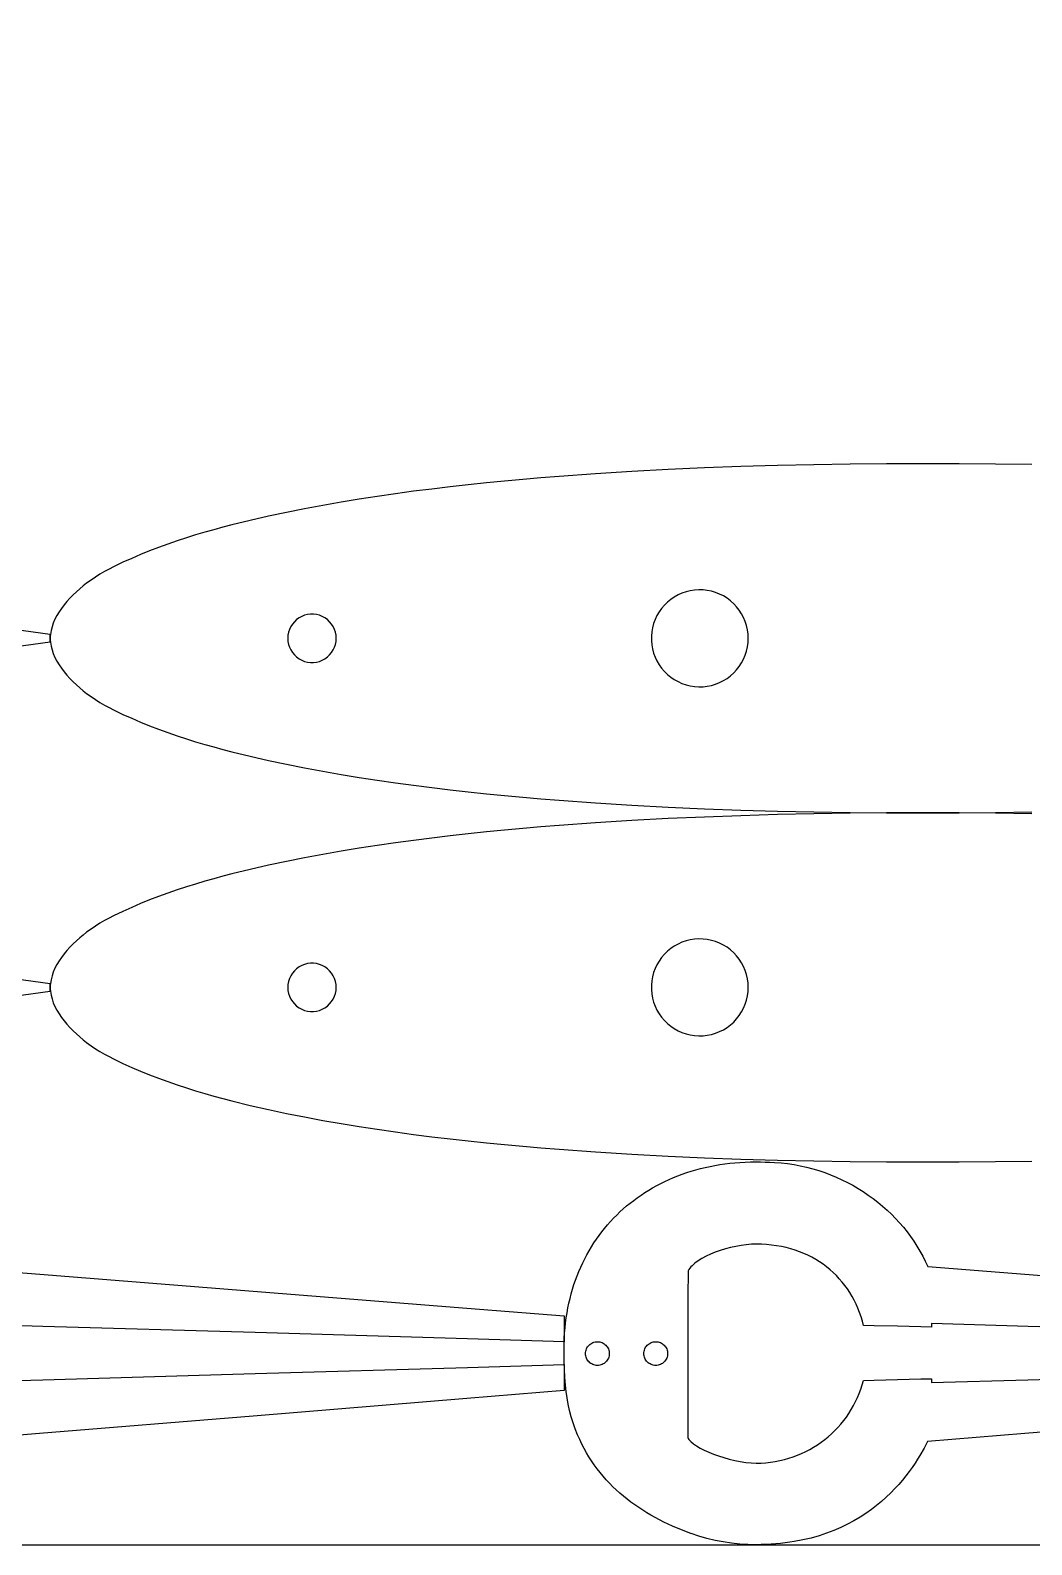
# Model space of a CAD drawing. Extents: x 0 to 1250, y 0 to 2500.
# Drawn here: x 735.2 to 838.5, y 0 to 156.2 of the extents above; entities that cross this region are included whole.
import ezdxf

# ---------------------------------------------------------------- set-up
doc = ezdxf.new("R2010")
doc.units = 0
doc.layers.get('0').update_dxf_attribs({"linetype": 'CONTINUOUS', "lineweight": 25})

msp = doc.modelspace()

# ---------------------------------------------------------------- linework, layer by layer
for points in [[(0, 0), (1250, 0), (1250, 2500), (0, 2500)], [(809.24, 93.5169), (809.22, 93.9588), (809.162, 94.3972), (809.065, 94.8288), (808.93, 95.2501), (808.759, 95.6578), (808.552, 96.0488), (808.311, 96.4199), (808.038, 96.7683), (807.736, 97.0913), (807.407, 97.3863), (807.052, 97.6511), (806.676, 97.8834), (806.28, 98.0816), (805.869, 98.2441), (805.445, 98.3696), (805.011, 98.4571), (804.572, 98.5059), (804.129, 98.5157), (803.688, 98.4863), (803.251, 98.4181), (802.822, 98.3115), (802.404, 98.1674), (802, 97.9869), (801.613, 97.7714), (801.248, 97.5226), (800.905, 97.2425), (800.589, 96.9332), (800.302, 96.5971), (800.045, 96.237), (799.821, 95.8556), (799.631, 95.4558), (799.478, 95.0409), (799.362, 94.6141), (799.284, 94.1787), (799.245, 93.7381), (799.245, 93.2957), (799.284, 92.8551), (799.362, 92.4197), (799.478, 91.9929), (799.631, 91.578), (799.821, 91.1782), (800.045, 90.7968), (800.302, 90.4367), (800.589, 90.1006), (800.905, 89.7913), (801.248, 89.5112), (801.613, 89.2624), (802, 89.0469), (802.404, 88.8664), (802.822, 88.7223), (803.251, 88.6157), (803.688, 88.5475), (804.129, 88.5181), (804.572, 88.5279), (805.011, 88.5767), (805.445, 88.6642), (805.869, 88.7897), (806.28, 88.9522), (806.676, 89.1504), (807.052, 89.3827), (807.407, 89.6475), (807.736, 89.9425), (808.038, 90.2655), (808.311, 90.6139), (808.552, 90.985), (808.759, 91.376), (808.93, 91.7837), (809.065, 92.205), (809.162, 92.6366), (809.22, 93.075)], [(766.74, 93.5169), (766.72, 93.8302), (766.662, 94.1386), (766.564, 94.4372), (766.431, 94.7213), (766.263, 94.9864), (766.062, 95.2283), (765.834, 95.4432), (765.58, 95.6277), (765.304, 95.779), (765.013, 95.8945), (764.708, 95.9726), (764.397, 96.012), (764.083, 96.012), (763.772, 95.9726), (763.467, 95.8945), (763.176, 95.779), (762.9, 95.6277), (762.646, 95.4432), (762.418, 95.2283), (762.217, 94.9864), (762.049, 94.7213), (761.916, 94.4372), (761.818, 94.1386), (761.76, 93.8302), (761.74, 93.5169), (761.76, 93.2036), (761.818, 92.8952), (761.916, 92.5966), (762.049, 92.3125), (762.217, 92.0474), (762.418, 91.8055), (762.646, 91.5906), (762.9, 91.4061), (763.176, 91.2548), (763.467, 91.1393), (763.772, 91.0612), (764.083, 91.0218), (764.397, 91.0218), (764.708, 91.0612), (765.013, 91.1393), (765.304, 91.2548), (765.58, 91.4061), (765.834, 91.5906), (766.062, 91.8055), (766.263, 92.0474), (766.431, 92.3125), (766.564, 92.5966), (766.662, 92.8952), (766.72, 93.2036)], [(809.24, 57.5025), (809.22, 57.9444), (809.162, 58.3828), (809.065, 58.8144), (808.93, 59.2357), (808.759, 59.6434), (808.552, 60.0344), (808.311, 60.4055), (808.038, 60.7539), (807.736, 61.0769), (807.407, 61.3719), (807.052, 61.6367), (806.676, 61.869), (806.28, 62.0672), (805.869, 62.2297), (805.445, 62.3552), (805.011, 62.4427), (804.572, 62.4915), (804.129, 62.5013), (803.688, 62.4719), (803.251, 62.4037), (802.822, 62.2971), (802.404, 62.153), (802, 61.9725), (801.613, 61.757), (801.248, 61.5082), (800.905, 61.2281), (800.589, 60.9188), (800.302, 60.5827), (800.045, 60.2226), (799.821, 59.8412), (799.631, 59.4414), (799.478, 59.0265), (799.362, 58.5997), (799.284, 58.1643), (799.245, 57.7237), (799.245, 57.2813), (799.284, 56.8407), (799.362, 56.4053), (799.478, 55.9785), (799.631, 55.5636), (799.821, 55.1638), (800.045, 54.7824), (800.302, 54.4223), (800.589, 54.0862), (800.905, 53.7769), (801.248, 53.4968), (801.613, 53.248), (802, 53.0325), (802.404, 52.852), (802.822, 52.7079), (803.251, 52.6013), (803.688, 52.5331), (804.129, 52.5037), (804.572, 52.5135), (805.011, 52.5623), (805.445, 52.6498), (805.869, 52.7753), (806.28, 52.9378), (806.676, 53.136), (807.052, 53.3683), (807.407, 53.6331), (807.736, 53.9281), (808.038, 54.2511), (808.311, 54.5995), (808.552, 54.9706), (808.759, 55.3616), (808.93, 55.7693), (809.065, 56.1906), (809.162, 56.6222), (809.22, 57.0606)], [(766.74, 57.5025), (766.72, 57.8158), (766.662, 58.1242), (766.564, 58.4228), (766.431, 58.7069), (766.263, 58.972), (766.062, 59.2139), (765.834, 59.4288), (765.58, 59.6133), (765.304, 59.7646), (765.013, 59.8801), (764.708, 59.9582), (764.397, 59.9976), (764.083, 59.9976), (763.772, 59.9582), (763.467, 59.8801), (763.176, 59.7646), (762.9, 59.6133), (762.646, 59.4288), (762.418, 59.2139), (762.217, 58.972), (762.049, 58.7069), (761.916, 58.4228), (761.818, 58.1242), (761.76, 57.8158), (761.74, 57.5025), (761.76, 57.1892), (761.818, 56.8808), (761.916, 56.5822), (762.049, 56.2981), (762.217, 56.033), (762.418, 55.7911), (762.646, 55.5762), (762.9, 55.3917), (763.176, 55.2404), (763.467, 55.1249), (763.772, 55.0468), (764.083, 55.0074), (764.397, 55.0074), (764.708, 55.0468), (765.013, 55.1249), (765.304, 55.2404), (765.58, 55.3917), (765.834, 55.5762), (766.062, 55.7911), (766.263, 56.033), (766.431, 56.2981), (766.564, 56.5822), (766.662, 56.8808), (766.72, 57.1892)], [(792.455, 19.7227), (792.462, 19.848), (792.48, 19.9696), (792.51, 20.087), (792.552, 20.1995), (792.603, 20.3066), (792.664, 20.4076), (792.735, 20.5019), (792.814, 20.5889), (792.901, 20.668), (792.995, 20.7385), (793.096, 20.7999), (793.203, 20.8514), (793.316, 20.8926), (793.433, 20.9228), (793.555, 20.9414), (793.68, 20.9477), (793.806, 20.9414), (793.927, 20.9228), (794.044, 20.8926), (794.157, 20.8514), (794.264, 20.7999), (794.365, 20.7385), (794.46, 20.668), (794.547, 20.5889), (794.625, 20.5019), (794.696, 20.4076), (794.757, 20.3066), (794.809, 20.1995), (794.85, 20.087), (794.88, 19.9696), (794.899, 19.848), (794.905, 19.7227), (794.899, 19.5974), (794.88, 19.4758), (794.85, 19.3584), (794.809, 19.2459), (794.757, 19.1388), (794.696, 19.0378), (794.625, 18.9435), (794.547, 18.8565), (794.46, 18.7774), (794.365, 18.7069), (794.264, 18.6455), (794.157, 18.594), (794.044, 18.5528), (793.927, 18.5226), (793.806, 18.504), (793.68, 18.4977), (793.555, 18.504), (793.433, 18.5226), (793.316, 18.5528), (793.203, 18.594), (793.096, 18.6455), (792.995, 18.7069), (792.901, 18.7774), (792.814, 18.8565), (792.735, 18.9435), (792.664, 19.0378), (792.603, 19.1388), (792.552, 19.2459), (792.51, 19.3584), (792.48, 19.4758), (792.462, 19.5974)], [(798.47, 19.7227), (798.476, 19.848), (798.495, 19.9696), (798.525, 20.087), (798.566, 20.1995), (798.618, 20.3066), (798.679, 20.4076), (798.75, 20.5019), (798.829, 20.5889), (798.916, 20.668), (799.01, 20.7385), (799.111, 20.7999), (799.218, 20.8514), (799.331, 20.8926), (799.448, 20.9228), (799.57, 20.9414), (799.695, 20.9477), (799.82, 20.9414), (799.942, 20.9228), (800.059, 20.8926), (800.172, 20.8514), (800.279, 20.7999), (800.38, 20.7385), (800.474, 20.668), (800.561, 20.5889), (800.64, 20.5019), (800.711, 20.4076), (800.772, 20.3066), (800.824, 20.1995), (800.865, 20.087), (800.895, 19.9696), (800.914, 19.848), (800.92, 19.7227), (800.914, 19.5974), (800.895, 19.4758), (800.865, 19.3584), (800.824, 19.2459), (800.772, 19.1388), (800.711, 19.0378), (800.64, 18.9435), (800.561, 18.8565), (800.474, 18.7774), (800.38, 18.7069), (800.279, 18.6455), (800.172, 18.594), (800.059, 18.5528), (799.942, 18.5226), (799.82, 18.504), (799.695, 18.4977), (799.57, 18.504), (799.448, 18.5226), (799.331, 18.5528), (799.218, 18.594), (799.111, 18.6455), (799.01, 18.7069), (798.916, 18.7774), (798.829, 18.8565), (798.75, 18.9435), (798.679, 19.0378), (798.618, 19.1388), (798.566, 19.2459), (798.525, 19.3584), (798.495, 19.4758), (798.476, 19.5974)]]:
    msp.add_lwpolyline(points, close=True)
for points in [[(838.493, 111.434), (834.742, 111.484), (830.992, 111.514), (827.241, 111.524), (823.49, 111.513), (819.74, 111.479), (815.99, 111.422), (812.24, 111.34), (808.488, 111.232), (804.737, 111.095), (800.988, 110.928), (797.24, 110.729), (793.486, 110.494), (789.734, 110.221), (787.86, 110.07), (785.986, 109.908), (784.113, 109.735), (782.241, 109.551), (780.36, 109.354), (778.48, 109.144), (776.601, 108.921), (774.724, 108.683), (772.85, 108.429), (770.977, 108.159), (769.107, 107.871), (767.24, 107.565), (765.358, 107.236), (763.48, 106.886), (761.607, 106.513), (759.741, 106.117), (757.855, 105.688), (755.976, 105.226), (755.039, 104.981), (754.104, 104.726), (753.171, 104.46), (752.24, 104.182), (751.279, 103.88), (750.321, 103.565), (749.369, 103.236), (748.423, 102.892), (747.486, 102.532), (746.558, 102.158), (745.643, 101.768), (744.74, 101.362), (743.781, 100.902), (743.307, 100.658), (742.837, 100.401), (742.37, 100.13), (741.907, 99.8407), (741.447, 99.5312), (740.99, 99.1987), (740.633, 98.9199), (740.28, 98.6264), (739.934, 98.3191), (739.598, 97.9989), (739.274, 97.6669), (738.964, 97.3241), (738.671, 96.9715), (738.398, 96.61), (738.148, 96.2406), (737.923, 95.8643), (737.725, 95.4821), (737.557, 95.095), (737.422, 94.7039), (737.323, 94.3099), (737.261, 93.9139), (737.245, 93.7155), (737.24, 93.5169), (737.245, 93.3184), (737.261, 93.1199), (737.323, 92.7239), (737.422, 92.3299), (737.557, 91.9388), (737.725, 91.5517), (737.923, 91.1695), (738.148, 90.7932), (738.398, 90.4238), (738.671, 90.0623), (738.964, 89.7097), (739.274, 89.3669), (739.598, 89.0349), (739.934, 88.7147), (740.28, 88.4074), (740.633, 88.1139), (740.99, 87.8351), (741.447, 87.5026), (741.907, 87.1931), (742.37, 86.9039), (742.837, 86.6324), (743.307, 86.376), (743.781, 86.1322), (744.74, 85.6717), (745.643, 85.2657), (746.558, 84.8757), (747.486, 84.5013), (748.423, 84.1422), (749.369, 83.798), (750.321, 83.4685), (751.279, 83.1534), (752.24, 82.8521), (753.171, 82.5738), (754.104, 82.3075), (755.039, 82.0523), (755.976, 81.8076), (757.855, 81.3462), (759.741, 80.9172), (761.607, 80.5204), (763.48, 80.1477), (765.358, 79.7976), (767.24, 79.4687), (769.107, 79.1624), (770.977, 78.8747), (772.85, 78.6045), (774.724, 78.3508), (776.601, 78.1128), (778.48, 77.8894), (780.36, 77.6797), (782.241, 77.4827), (784.113, 77.2986), (785.986, 77.1258), (787.86, 76.9639), (789.734, 76.8126), (793.486, 76.54), (797.24, 76.3052), (800.988, 76.1057), (804.737, 75.9387), (808.488, 75.8021), (812.24, 75.6937), (815.99, 75.6117), (819.74, 75.5545), (823.49, 75.5209), (827.241, 75.5097), (830.992, 75.5197), (834.742, 75.5499), (838.493, 75.5995)], [(733.491, 92.6213), (737.24, 93.1376), (737.24, 93.8962), (733.491, 94.4126)], [(838.493, 75.4199), (834.742, 75.4695), (830.992, 75.4997), (827.241, 75.5097), (823.49, 75.4985), (819.74, 75.4649), (815.99, 75.4077), (812.24, 75.3257), (808.488, 75.2173), (804.737, 75.0807), (800.988, 74.9137), (797.24, 74.7142), (793.486, 74.4794), (789.734, 74.2068), (787.86, 74.0555), (785.986, 73.8936), (784.113, 73.7208), (782.241, 73.5367), (780.36, 73.3397), (778.48, 73.13), (776.601, 72.9066), (774.724, 72.6686), (772.85, 72.4149), (770.977, 72.1447), (769.107, 71.857), (767.24, 71.5507), (765.358, 71.2218), (763.48, 70.8717), (761.607, 70.499), (759.741, 70.1023), (757.855, 69.6732), (755.976, 69.2118), (755.039, 68.9671), (754.104, 68.7119), (753.171, 68.4456), (752.24, 68.1673), (751.279, 67.8661), (750.321, 67.5509), (749.369, 67.2214), (748.423, 66.8772), (747.486, 66.5181), (746.558, 66.1437), (745.643, 65.7537), (744.74, 65.3477), (743.781, 64.8872), (743.307, 64.6434), (742.837, 64.387), (742.37, 64.1155), (741.907, 63.8263), (741.447, 63.5168), (740.99, 63.1843), (740.633, 62.9055), (740.28, 62.612), (739.934, 62.3047), (739.598, 61.9845), (739.274, 61.6525), (738.964, 61.3097), (738.671, 60.9571), (738.398, 60.5956), (738.148, 60.2262), (737.923, 59.8499), (737.725, 59.4677), (737.557, 59.0806), (737.422, 58.6895), (737.323, 58.2955), (737.261, 57.8995), (737.245, 57.7011), (737.24, 57.5025), (737.245, 57.304), (737.261, 57.1055), (737.323, 56.7095), (737.422, 56.3155), (737.557, 55.9244), (737.725, 55.5373), (737.923, 55.1551), (738.148, 54.7788), (738.398, 54.4094), (738.671, 54.0479), (738.964, 53.6953), (739.274, 53.3525), (739.598, 53.0205), (739.934, 52.7003), (740.28, 52.393), (740.633, 52.0995), (740.99, 51.8207), (741.447, 51.4882), (741.907, 51.1787), (742.37, 50.8895), (742.837, 50.618), (743.307, 50.3616), (743.781, 50.1178), (744.74, 49.6573), (745.643, 49.2513), (746.558, 48.8613), (747.486, 48.4869), (748.423, 48.1278), (749.369, 47.7836), (750.321, 47.4541), (751.279, 47.139), (752.24, 46.8377), (753.171, 46.5594), (754.104, 46.2931), (755.039, 46.0379), (755.976, 45.7932), (757.855, 45.3318), (759.741, 44.9028), (761.607, 44.506), (763.48, 44.1333), (765.358, 43.7832), (767.24, 43.4543), (769.107, 43.148), (770.977, 42.8603), (772.85, 42.5901), (774.724, 42.3364), (776.601, 42.0984), (778.48, 41.875), (780.36, 41.6653), (782.241, 41.4683), (784.113, 41.2842), (785.986, 41.1114), (787.86, 40.9495), (789.734, 40.7982), (793.486, 40.5256), (797.24, 40.2908), (800.988, 40.0913), (804.737, 39.9243), (808.488, 39.7877), (812.24, 39.6793), (815.99, 39.5973), (819.74, 39.5401), (823.49, 39.5065), (827.241, 39.4953), (830.992, 39.5053), (834.742, 39.5355), (838.493, 39.5851)], [(733.491, 56.6069), (737.24, 57.1232), (737.24, 57.8818), (733.491, 58.3982)], [(859.795, 13.2705), (837.754, 11.4619), (827.736, 10.6398), (827.382, 9.9618), (826.952, 9.2095), (826.707, 8.8107), (826.44, 8.3993), (826.152, 7.9776), (825.841, 7.5475), (825.508, 7.111), (825.151, 6.6702), (824.769, 6.2272), (824.364, 5.7839), (823.932, 5.3424), (823.474, 4.9047), (822.99, 4.4728), (822.478, 4.0489), (821.939, 3.6349), (821.371, 3.2329), (820.773, 2.8448), (820.146, 2.4728), (819.488, 2.1189), (818.799, 1.7851), (818.079, 1.4734), (817.326, 1.1858), (816.54, 0.9245), (815.721, 0.6915), (814.867, 0.4887), (813.978, 0.3182), (813.521, 0.2457), (813.054, 0.182), (812.579, 0.1275), (812.094, 0.0823), (811.6, 0.0466), (811.097, 0.0209), (810.585, 0.0053), (810.063, 0), (809.209, 0.018), (808.355, 0.0721), (807.502, 0.1621), (806.654, 0.288), (805.811, 0.4499), (804.977, 0.6477), (804.154, 0.8813), (803.343, 1.1508), (803.34, 1.1519), (803.333, 1.1544), (803.326, 1.1569), (803.323, 1.158), (802.37, 1.5196), (801.435, 1.9134), (800.976, 2.1226), (800.523, 2.3403), (800.076, 2.5665), (799.635, 2.8014), (799.2, 3.045), (798.772, 3.2974), (798.352, 3.5589), (797.938, 3.8294), (797.533, 4.1092), (797.135, 4.3983), (796.745, 4.6968), (796.364, 5.0049), (795.992, 5.3227), (795.629, 5.6503), (795.275, 5.9877), (794.93, 6.3352), (794.596, 6.6929), (794.271, 7.0608), (793.957, 7.439), (793.654, 7.8278), (793.361, 8.2271), (793.08, 8.6372), (792.81, 9.0581), (792.552, 9.4899), (792.306, 9.9328), (792.072, 10.3869), (791.851, 10.8523), (791.642, 11.3291), (791.398, 11.9482), (791.179, 12.5747), (790.986, 13.2082), (790.817, 13.8481), (790.671, 14.4939), (790.549, 15.1452), (790.449, 15.8013), (790.371, 16.4617), (790.307, 17.2774), (790.275, 18.0781), (790.259, 18.8778), (790.246, 19.6905), (790.24, 20.2395), (790.248, 20.783), (790.267, 21.3208), (790.299, 21.8528), (790.343, 22.3789), (790.399, 22.8991), (790.467, 23.4132), (790.546, 23.9211), (790.638, 24.4228), (790.74, 24.9181), (790.855, 25.407), (790.98, 25.8893), (791.116, 26.365), (791.264, 26.8339), (791.423, 27.2959), (791.592, 27.751), (791.772, 28.1991), (791.962, 28.64), (792.163, 29.0736), (792.375, 29.4999), (792.596, 29.9188), (792.827, 30.3301), (793.069, 30.7338), (793.32, 31.1298), (793.581, 31.5179), (793.851, 31.8981), (794.131, 32.2703), (794.42, 32.6343), (794.718, 32.9901), (795.026, 33.3376), (795.342, 33.6766), (795.667, 34.0071), (796.001, 34.329), (796.344, 34.6422), (796.695, 34.9466), (797.054, 35.242), (797.421, 35.5285), (797.797, 35.8058), (798.18, 36.0739), (798.572, 36.3327), (798.971, 36.5821), (799.378, 36.822), (799.792, 37.0523), (800.213, 37.2728), (800.642, 37.4836), (801.078, 37.6845), (801.52, 37.8754), (801.97, 38.0561), (802.427, 38.2267), (802.889, 38.387), (803.359, 38.5369), (803.835, 38.6763), (804.317, 38.8052), (804.805, 38.9233), (805.3, 39.0306), (805.8, 39.1271), (806.306, 39.2126), (806.817, 39.287), (807.334, 39.3503), (807.857, 39.4022), (808.384, 39.4428), (808.917, 39.4719), (809.455, 39.4894), (809.998, 39.4953), (810.488, 39.4923), (810.978, 39.4828), (811.467, 39.4663), (811.957, 39.4421), (812.632, 39.3909), (813.299, 39.316), (813.959, 39.2179), (814.611, 39.0971), (815.253, 38.9542), (815.887, 38.7898), (816.51, 38.6043), (817.124, 38.3982), (817.728, 38.1723), (818.32, 37.9269), (818.901, 37.6626), (819.471, 37.38), (820.028, 37.0795), (820.573, 36.7619), (821.104, 36.4274), (821.623, 36.0769), (822.127, 35.7106), (822.617, 35.3293), (823.093, 34.9334), (823.553, 34.5234), (823.999, 34.1), (824.428, 33.6637), (824.84, 33.2149), (825.236, 32.7543), (825.615, 32.2823), (825.976, 31.7996), (826.319, 31.3066), (826.644, 30.8039), (826.949, 30.2921), (827.236, 29.7716), (827.502, 29.243), (827.749, 28.7069), (837.765, 27.9092), (859.802, 26.1544)], [(859.996, 21.881), (838.095, 22.531), (828.14, 22.8265), (828.14, 22.7668), (828.141, 22.6356), (828.141, 22.5044), (828.142, 22.4447), (827.048, 22.4723), (824.642, 22.5331), (822.236, 22.5938), (821.142, 22.6214), (821.018, 23.0784), (820.878, 23.5266), (820.722, 23.9654), (820.551, 24.3947), (820.364, 24.8139), (820.161, 25.2228), (819.943, 25.6209), (819.71, 26.008), (819.462, 26.3836), (819.2, 26.7473), (818.923, 27.0988), (818.632, 27.4378), (818.326, 27.7638), (818.006, 28.0764), (817.673, 28.3755), (817.326, 28.6604), (816.966, 28.931), (816.592, 29.1867), (816.205, 29.4273), (815.805, 29.6524), (815.393, 29.8616), (814.967, 30.0545), (814.53, 30.2308), (814.08, 30.3901), (813.618, 30.5321), (813.145, 30.6563), (812.659, 30.7624), (812.163, 30.8501), (811.654, 30.9189), (811.135, 30.9685), (810.605, 30.9985), (810.064, 31.0086), (809.558, 30.9936), (809.034, 30.9497), (808.499, 30.8786), (807.957, 30.782), (807.415, 30.6616), (806.878, 30.5191), (806.352, 30.3562), (805.842, 30.1745), (805.355, 29.9758), (804.895, 29.7618), (804.468, 29.5341), (804.08, 29.2944), (803.736, 29.0445), (803.583, 28.9162), (803.443, 28.786), (803.317, 28.654), (803.206, 28.5206), (803.11, 28.3858), (803.029, 28.25), (803.023, 25.5621), (803.01, 19.6486), (802.996, 13.7352), (802.99, 11.0473), (803.043, 10.9473), (803.116, 10.8448), (803.206, 10.7401), (803.313, 10.6336), (803.577, 10.4168), (803.9, 10.1971), (804.276, 9.9777), (804.699, 9.7613), (805.162, 9.551), (805.658, 9.3496), (806.182, 9.1602), (806.726, 8.9857), (807.285, 8.8289), (807.851, 8.693), (808.418, 8.5807), (808.981, 8.495), (809.531, 8.4389), (810.064, 8.4153), (810.562, 8.4259), (811.055, 8.4574), (811.541, 8.5093), (812.022, 8.5812), (812.495, 8.6727), (812.962, 8.7834), (813.42, 8.9128), (813.871, 9.0604), (814.313, 9.2259), (814.745, 9.4088), (815.169, 9.6087), (815.583, 9.8251), (815.986, 10.0577), (816.379, 10.3059), (816.76, 10.5693), (817.13, 10.8476), (817.488, 11.1402), (817.834, 11.4468), (818.166, 11.7669), (818.486, 12.1001), (818.791, 12.4459), (819.083, 12.8038), (819.359, 13.1736), (819.621, 13.5547), (819.867, 13.9467), (820.098, 14.3492), (820.312, 14.7617), (820.509, 15.1838), (820.689, 15.615), (820.852, 16.055), (820.996, 16.5033), (821.122, 16.9595), (822.218, 16.986), (824.628, 17.0444), (827.039, 17.1027), (828.134, 17.1292), (828.134, 17.0671), (828.133, 16.9305), (828.133, 16.7939), (828.133, 16.7318), (838.089, 17.02), (859.993, 17.6542)], [(726.135, 28.7069), (736.152, 27.9092), (758.188, 26.1544), (780.224, 24.3996), (790.24, 23.6019), (790.24, 23.1853), (790.239, 22.2687), (790.238, 21.3521), (790.237, 20.9355), (780.283, 21.231), (758.382, 21.881), (736.482, 22.531), (726.527, 22.8265)], [(726.519, 16.7318), (736.476, 17.02), (758.38, 17.6542), (780.284, 18.2884), (790.24, 18.5766), (790.24, 18.1586), (790.24, 17.2389), (790.24, 16.3192), (790.24, 15.9012), (780.221, 15.0791), (758.181, 13.2705), (736.141, 11.4619), (726.122, 10.6398)]]:
    msp.add_lwpolyline(points)

doc.saveas('drawing.dxf')
